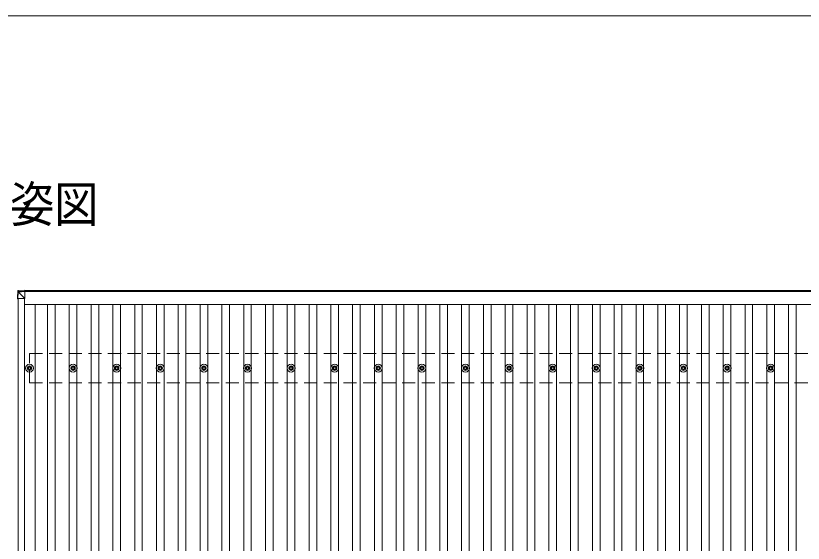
# Model space of a CAD drawing. Units: millimetres at full size, sheet at 1:50; details may follow other scales. Extents: x -14053 to 14053, y -9700 to 9700.
# Drawn here: x -12236 to -8623, y 7279 to 9700 of the extents above; entities that cross this region are included whole.
import ezdxf
from ezdxf.enums import TextEntityAlignment as Align

# ---------------------------------------------------------------- set-up
doc = ezdxf.new("R2010")
doc.units = ezdxf.units.MM
doc.header["$LTSCALE"] = 50
doc.linetypes.add('DASHED1', pattern=[1.8, 1.2, -0.6])
for name, color, linetype, lineweight in [('1-1', 2, 'Continuous', 9), ('1-2', 134, 'Continuous', 9), ('1-3', 5, 'Continuous', 5), ('1-4', 2, 'DASHED1', 9), ('1-5', 6, 'Continuous', 9), ('F-0', 7, 'Continuous', 9)]:
    doc.layers.add(name, color=color, linetype=linetype, lineweight=lineweight)
doc.layers.add('1-7', color=7, linetype='Continuous')
doc.styles.add('ＭＳ ゴシック', font='')
doc.styles.get('ＭＳ ゴシック').set_extended_font_data('MS Gothic')

msp = doc.modelspace()

# ---------------------------------------------------------------- linework, layer by layer
at = {"layer": '1-1'}
for p, q in [((-12194.61, 8438.45), (-4352.39, 8438.45)), ((-4352.39, 8433.85), (-12194.61, 8433.85)), ((-12225.08, 1761.56), (-12225.08, 8402.27)), ((-12196.08, 1761.51), (-12196.08, 8402.22)), ((-12196.08, 8375.02), (-4350.08, 8375.02)), ((-12146.58, 1786.25), (-12146.58, 8375.02))]:
    msp.add_line(p, q, dxfattribs=at)
at = {"layer": '1-2'}
for p, q in [((-12090.58, 1786.25), (-12090.58, 8375.02)), ((-12055.58, 1786.25), (-12055.58, 8375.02)), ((-11990.58, 1786.25), (-11990.58, 8375.02)), ((-11955.58, 1786.25), (-11955.58, 8375.02)), ((-11890.58, 1786.25), (-11890.58, 8375.02)), ((-11855.58, 1786.25), (-11855.58, 8375.02)), ((-11790.58, 1786.25), (-11790.58, 8375.02)), ((-11755.58, 1786.25), (-11755.58, 8375.02)), ((-11690.58, 1786.25), (-11690.58, 8375.02)), ((-11655.58, 1786.25), (-11655.58, 8375.02)), ((-11590.58, 1786.25), (-11590.58, 8375.02)), ((-11555.58, 1786.25), (-11555.58, 8375.02)), ((-11490.58, 1786.25), (-11490.58, 8375.02)), ((-11455.58, 1786.25), (-11455.58, 8375.02)), ((-11390.58, 1786.25), (-11390.58, 8375.02)), ((-11355.58, 1786.25), (-11355.58, 8375.02)), ((-11290.58, 1786.25), (-11290.58, 8375.02)), ((-11255.58, 1786.25), (-11255.58, 8375.02)), ((-11190.58, 1786.25), (-11190.58, 8375.02)), ((-11155.58, 1786.25), (-11155.58, 8375.02)), ((-11090.58, 1786.25), (-11090.58, 8375.02)), ((-11055.58, 1786.25), (-11055.58, 8375.02)), ((-10990.58, 1786.25), (-10990.58, 8375.02)), ((-10955.58, 1786.25), (-10955.58, 8375.02)), ((-10890.58, 1786.25), (-10890.58, 8375.02)), ((-10855.58, 1786.25), (-10855.58, 8375.02)), ((-10790.58, 1786.25), (-10790.58, 8375.02)), ((-10755.58, 1786.25), (-10755.58, 8375.02)), ((-10690.58, 1786.25), (-10690.58, 8375.02)), ((-10655.58, 1786.25), (-10655.58, 8375.02)), ((-10590.58, 1786.25), (-10590.58, 8375.02)), ((-10555.58, 1786.25), (-10555.58, 8375.02)), ((-10490.58, 1786.25), (-10490.58, 8375.02)), ((-10455.58, 1786.25), (-10455.58, 8375.02)), ((-10390.58, 1786.25), (-10390.58, 8375.02)), ((-10355.58, 1786.25), (-10355.58, 8375.02)), ((-10290.58, 1786.25), (-10290.58, 8375.02)), ((-10255.58, 1786.25), (-10255.58, 8375.02)), ((-10190.58, 1786.25), (-10190.58, 8375.02)), ((-10155.58, 1786.25), (-10155.58, 8375.02)), ((-10090.58, 1786.25), (-10090.58, 8375.02)), ((-10055.58, 1786.25), (-10055.58, 8375.02)), ((-9990.58, 1786.25), (-9990.58, 8375.02)), ((-9955.58, 1786.25), (-9955.58, 8375.02)), ((-9890.58, 1786.25), (-9890.58, 8375.02)), ((-9855.58, 1786.25), (-9855.58, 8375.02)), ((-9790.58, 1786.25), (-9790.58, 8375.02)), ((-9755.58, 1786.25), (-9755.58, 8375.02)), ((-9690.58, 1786.25), (-9690.58, 8375.02)), ((-9655.58, 1786.25), (-9655.58, 8375.02)), ((-9590.58, 1786.25), (-9590.58, 8375.02)), ((-9555.58, 1786.25), (-9555.58, 8375.02)), ((-9490.58, 1786.25), (-9490.58, 8375.02)), ((-9455.58, 1786.25), (-9455.58, 8375.02)), ((-9390.58, 1786.25), (-9390.58, 8375.02)), ((-9355.58, 1786.25), (-9355.58, 8375.02)), ((-9290.58, 1786.25), (-9290.58, 8375.02)), ((-9255.58, 1786.25), (-9255.58, 8375.02)), ((-9190.58, 1786.25), (-9190.58, 8375.02)), ((-9155.58, 1786.25), (-9155.58, 8375.02)), ((-9090.58, 1786.25), (-9090.58, 8375.02)), ((-9055.58, 1786.25), (-9055.58, 8375.02)), ((-8990.58, 1786.25), (-8990.58, 8375.02)), ((-8955.58, 1786.25), (-8955.58, 8375.02)), ((-8890.58, 1786.25), (-8890.58, 8375.02)), ((-8855.58, 1786.25), (-8855.58, 8375.02)), ((-8790.58, 1786.25), (-8790.58, 8375.02)), ((-8755.58, 1786.25), (-8755.58, 8375.02)), ((-8690.58, 1786.25), (-8690.58, 8375.02)), ((-8655.58, 1786.25), (-8655.58, 8375.02))]:
    msp.add_line(p, q, dxfattribs=at)
at = {"layer": '1-3'}
for p, q in [((-12174.83, 8092.83), (-12174.83, 8088.42)), ((-12171.33, 8092.83), (-12171.33, 8088.42)), ((-11974.83, 8092.83), (-11974.83, 8088.42)), ((-11971.33, 8092.83), (-11971.33, 8088.42)), ((-11774.83, 8092.83), (-11774.83, 8088.42)), ((-11771.33, 8092.83), (-11771.33, 8088.42)), ((-11574.83, 8092.83), (-11574.83, 8088.42)), ((-11571.33, 8092.83), (-11571.33, 8088.42)), ((-11374.83, 8092.83), (-11374.83, 8088.42)), ((-11371.33, 8092.83), (-11371.33, 8088.42)), ((-11174.83, 8092.83), (-11174.83, 8088.42)), ((-11171.33, 8092.83), (-11171.33, 8088.42)), ((-10974.83, 8092.83), (-10974.83, 8088.42)), ((-10971.33, 8092.83), (-10971.33, 8088.42)), ((-10774.83, 8092.83), (-10774.83, 8088.42)), ((-10771.33, 8092.83), (-10771.33, 8088.42)), ((-10574.83, 8092.83), (-10574.83, 8088.42)), ((-10571.33, 8092.83), (-10571.33, 8088.42)), ((-10374.83, 8092.83), (-10374.83, 8088.42)), ((-10371.33, 8092.83), (-10371.33, 8088.42)), ((-10174.83, 8092.83), (-10174.83, 8088.42)), ((-10171.33, 8092.83), (-10171.33, 8088.42)), ((-9974.83, 8092.83), (-9974.83, 8088.42)), ((-9971.33, 8092.83), (-9971.33, 8088.42)), ((-9774.83, 8092.83), (-9774.83, 8088.42)), ((-9771.33, 8092.83), (-9771.33, 8088.42)), ((-9574.83, 8092.83), (-9574.83, 8088.42)), ((-9571.33, 8092.83), (-9571.33, 8088.42)), ((-9374.83, 8092.83), (-9374.83, 8088.42)), ((-9371.33, 8092.83), (-9371.33, 8088.42)), ((-9174.83, 8092.83), (-9174.83, 8088.42)), ((-9171.33, 8092.83), (-9171.33, 8088.42)), ((-8974.83, 8092.83), (-8974.83, 8088.42)), ((-8971.33, 8092.83), (-8971.33, 8088.42)), ((-8774.83, 8092.83), (-8774.83, 8088.42)), ((-8771.33, 8092.83), (-8771.33, 8088.42)), ((-12183.08, 8084.58), (-12178.67, 8084.58)), ((-12183.08, 8081.08), (-12178.67, 8081.08)), ((-12174.83, 8077.25), (-12174.83, 8072.84)), ((-12171.33, 8077.25), (-12171.33, 8072.84)), ((-12167.5, 8084.58), (-12163.09, 8084.58)), ((-12167.5, 8081.08), (-12163.09, 8081.08)), ((-11983.08, 8084.58), (-11978.67, 8084.58)), ((-11983.08, 8081.08), (-11978.67, 8081.08)), ((-11974.83, 8077.25), (-11974.83, 8072.84)), ((-11971.33, 8077.25), (-11971.33, 8072.84)), ((-11967.5, 8084.58), (-11963.09, 8084.58)), ((-11967.5, 8081.08), (-11963.09, 8081.08)), ((-11783.08, 8084.58), (-11778.67, 8084.58)), ((-11783.08, 8081.08), (-11778.67, 8081.08)), ((-11774.83, 8077.25), (-11774.83, 8072.84)), ((-11771.33, 8077.25), (-11771.33, 8072.84)), ((-11767.5, 8084.58), (-11763.09, 8084.58)), ((-11767.5, 8081.08), (-11763.09, 8081.08)), ((-11583.08, 8084.58), (-11578.67, 8084.58)), ((-11583.08, 8081.08), (-11578.67, 8081.08)), ((-11574.83, 8077.25), (-11574.83, 8072.84)), ((-11571.33, 8077.25), (-11571.33, 8072.84)), ((-11567.5, 8084.58), (-11563.09, 8084.58)), ((-11567.5, 8081.08), (-11563.09, 8081.08)), ((-11383.08, 8084.58), (-11378.67, 8084.58)), ((-11383.08, 8081.08), (-11378.67, 8081.08)), ((-11374.83, 8077.25), (-11374.83, 8072.84)), ((-11371.33, 8077.25), (-11371.33, 8072.84)), ((-11367.5, 8084.58), (-11363.09, 8084.58)), ((-11367.5, 8081.08), (-11363.09, 8081.08)), ((-11183.08, 8084.58), (-11178.67, 8084.58)), ((-11183.08, 8081.08), (-11178.67, 8081.08)), ((-11174.83, 8077.25), (-11174.83, 8072.84)), ((-11171.33, 8077.25), (-11171.33, 8072.84)), ((-11167.5, 8084.58), (-11163.09, 8084.58)), ((-11167.5, 8081.08), (-11163.09, 8081.08)), ((-10983.08, 8084.58), (-10978.67, 8084.58)), ((-10983.08, 8081.08), (-10978.67, 8081.08)), ((-10974.83, 8077.25), (-10974.83, 8072.84)), ((-10971.33, 8077.25), (-10971.33, 8072.84)), ((-10967.5, 8084.58), (-10963.09, 8084.58)), ((-10967.5, 8081.08), (-10963.09, 8081.08)), ((-10783.08, 8084.58), (-10778.67, 8084.58)), ((-10783.08, 8081.08), (-10778.67, 8081.08)), ((-10774.83, 8077.25), (-10774.83, 8072.84)), ((-10771.33, 8077.25), (-10771.33, 8072.84)), ((-10767.5, 8084.58), (-10763.09, 8084.58)), ((-10767.5, 8081.08), (-10763.09, 8081.08)), ((-10583.08, 8084.58), (-10578.67, 8084.58)), ((-10583.08, 8081.08), (-10578.67, 8081.08)), ((-10574.83, 8077.25), (-10574.83, 8072.84)), ((-10571.33, 8077.25), (-10571.33, 8072.84)), ((-10567.5, 8084.58), (-10563.09, 8084.58)), ((-10567.5, 8081.08), (-10563.09, 8081.08)), ((-10383.08, 8084.58), (-10378.67, 8084.58)), ((-10383.08, 8081.08), (-10378.67, 8081.08)), ((-10374.83, 8077.25), (-10374.83, 8072.84)), ((-10371.33, 8077.25), (-10371.33, 8072.84)), ((-10367.5, 8084.58), (-10363.09, 8084.58)), ((-10367.5, 8081.08), (-10363.09, 8081.08)), ((-10183.08, 8084.58), (-10178.67, 8084.58)), ((-10183.08, 8081.08), (-10178.67, 8081.08)), ((-10174.83, 8077.25), (-10174.83, 8072.84)), ((-10171.33, 8077.25), (-10171.33, 8072.84)), ((-10167.5, 8084.58), (-10163.09, 8084.58)), ((-10167.5, 8081.08), (-10163.09, 8081.08)), ((-9983.08, 8084.58), (-9978.67, 8084.58)), ((-9983.08, 8081.08), (-9978.67, 8081.08)), ((-9974.83, 8077.25), (-9974.83, 8072.84)), ((-9971.33, 8077.25), (-9971.33, 8072.84)), ((-9967.5, 8084.58), (-9963.09, 8084.58)), ((-9967.5, 8081.08), (-9963.09, 8081.08)), ((-9783.08, 8084.58), (-9778.67, 8084.58)), ((-9783.08, 8081.08), (-9778.67, 8081.08)), ((-9774.83, 8077.25), (-9774.83, 8072.84)), ((-9771.33, 8077.25), (-9771.33, 8072.84)), ((-9767.5, 8084.58), (-9763.09, 8084.58)), ((-9767.5, 8081.08), (-9763.09, 8081.08)), ((-9583.08, 8084.58), (-9578.67, 8084.58)), ((-9583.08, 8081.08), (-9578.67, 8081.08)), ((-9574.83, 8077.25), (-9574.83, 8072.84)), ((-9571.33, 8077.25), (-9571.33, 8072.84)), ((-9567.5, 8084.58), (-9563.09, 8084.58)), ((-9567.5, 8081.08), (-9563.09, 8081.08)), ((-9383.08, 8084.58), (-9378.67, 8084.58)), ((-9383.08, 8081.08), (-9378.67, 8081.08)), ((-9374.83, 8077.25), (-9374.83, 8072.84)), ((-9371.33, 8077.25), (-9371.33, 8072.84)), ((-9367.5, 8084.58), (-9363.09, 8084.58)), ((-9367.5, 8081.08), (-9363.09, 8081.08)), ((-9183.08, 8084.58), (-9178.67, 8084.58)), ((-9183.08, 8081.08), (-9178.67, 8081.08)), ((-9174.83, 8077.25), (-9174.83, 8072.84)), ((-9171.33, 8077.25), (-9171.33, 8072.84)), ((-9167.5, 8084.58), (-9163.09, 8084.58)), ((-9167.5, 8081.08), (-9163.09, 8081.08)), ((-8983.08, 8084.58), (-8978.67, 8084.58)), ((-8983.08, 8081.08), (-8978.67, 8081.08)), ((-8974.83, 8077.25), (-8974.83, 8072.84)), ((-8971.33, 8077.25), (-8971.33, 8072.84)), ((-8967.5, 8084.58), (-8963.09, 8084.58)), ((-8967.5, 8081.08), (-8963.09, 8081.08)), ((-8783.08, 8084.58), (-8778.67, 8084.58)), ((-8783.08, 8081.08), (-8778.67, 8081.08)), ((-8774.83, 8077.25), (-8774.83, 8072.84)), ((-8771.33, 8077.25), (-8771.33, 8072.84)), ((-8767.5, 8084.58), (-8763.09, 8084.58)), ((-8767.5, 8081.08), (-8763.09, 8081.08))]:
    msp.add_line(p, q, dxfattribs=at)
for centre, radius in [((-12173.08, 8082.83), 18.25), ((-12173.08, 8082.83), 10.15), ((-11973.08, 8082.83), 18.25), ((-11973.08, 8082.83), 10.15), ((-11773.08, 8082.83), 18.25), ((-11773.08, 8082.83), 10.15), ((-11573.08, 8082.83), 18.25), ((-11573.08, 8082.83), 10.15), ((-11373.08, 8082.83), 18.25), ((-11373.08, 8082.83), 10.15), ((-11173.08, 8082.83), 18.25), ((-11173.08, 8082.83), 10.15), ((-10973.08, 8082.83), 18.25), ((-10973.08, 8082.83), 10.15), ((-10773.08, 8082.83), 18.25), ((-10773.08, 8082.83), 10.15), ((-10573.08, 8082.83), 18.25), ((-10573.08, 8082.83), 10.15), ((-10373.08, 8082.83), 18.25), ((-10373.08, 8082.83), 10.15), ((-10173.08, 8082.83), 18.25), ((-10173.08, 8082.83), 10.15), ((-9973.08, 8082.83), 18.25), ((-9973.08, 8082.83), 10.15), ((-9773.08, 8082.83), 18.25), ((-9773.08, 8082.83), 10.15), ((-9573.08, 8082.83), 18.25), ((-9573.08, 8082.83), 10.15), ((-9373.08, 8082.83), 18.25), ((-9373.08, 8082.83), 10.15), ((-9173.08, 8082.83), 18.25), ((-9173.08, 8082.83), 10.15), ((-8973.08, 8082.83), 18.25), ((-8973.08, 8082.83), 10.15), ((-8773.08, 8082.83), 18.25), ((-8773.08, 8082.83), 10.15), ((-12173.08, 8082.83), 5.85), ((-12173.08, 8082.83), 5.25), ((-11973.08, 8082.83), 5.85), ((-11973.08, 8082.83), 5.25), ((-11773.08, 8082.83), 5.85), ((-11773.08, 8082.83), 5.25), ((-11573.08, 8082.83), 5.85), ((-11573.08, 8082.83), 5.25), ((-11373.08, 8082.83), 5.85), ((-11373.08, 8082.83), 5.25), ((-11173.08, 8082.83), 5.85), ((-11173.08, 8082.83), 5.25), ((-10973.08, 8082.83), 5.85), ((-10973.08, 8082.83), 5.25), ((-10773.08, 8082.83), 5.85), ((-10773.08, 8082.83), 5.25), ((-10573.08, 8082.83), 5.85), ((-10573.08, 8082.83), 5.25), ((-10373.08, 8082.83), 5.85), ((-10373.08, 8082.83), 5.25), ((-10173.08, 8082.83), 5.85), ((-10173.08, 8082.83), 5.25), ((-9973.08, 8082.83), 5.85), ((-9973.08, 8082.83), 5.25), ((-9773.08, 8082.83), 5.85), ((-9773.08, 8082.83), 5.25), ((-9573.08, 8082.83), 5.85), ((-9573.08, 8082.83), 5.25), ((-9373.08, 8082.83), 5.85), ((-9373.08, 8082.83), 5.25), ((-9173.08, 8082.83), 5.85), ((-9173.08, 8082.83), 5.25), ((-8973.08, 8082.83), 5.85), ((-8973.08, 8082.83), 5.25), ((-8773.08, 8082.83), 5.85), ((-8773.08, 8082.83), 5.25)]:
    msp.add_circle(centre, radius, dxfattribs=at)
at = {"layer": '1-4'}
for p, q in [((-12173.08, 8015.83), (-12173.08, 8149.83)), ((-4373.08, 8149.83), (-12173.08, 8149.83)), ((-4373.08, 8015.83), (-12173.08, 8015.83))]:
    msp.add_line(p, q, dxfattribs=at)
at = {"layer": '1-5'}
for p, q in [((-12227.04, 8436.98), (-12228.91, 8406.5)), ((-12228.91, 8401.68), (-12227.04, 8432.22)), ((-12227.04, 8432.22), (-12227.04, 8436.98)), ((-12194.61, 8440.78), (-12225.17, 8438.85)), ((-12225.17, 8438.85), (-12225.17, 8438.85)), ((-12225.17, 8434.09), (-12194.61, 8435.97)), ((-12194.61, 8434), (-12225.1, 8432.13)), ((-12194.61, 8402.21), (-12225.05, 8432.69)), ((-12194.61, 8440.78), (-12194.61, 8402.21)), ((-12228.91, 8406.5), (-12228.91, 8401.68)), ((-12227.01, 8402.27), (-12194.61, 8402.21))]:
    msp.add_line(p, q, dxfattribs=at)
for points in [[(-12225.05, 8432.04), (-12225.15, 8432.03), (-12227.01, 8401.62)], [(-12194.61, 8440.78), (-12225.17, 8438.85), (-12225.17, 8434.09)]]:
    msp.add_lwpolyline(points, dxfattribs=at)
for centre, radius, start, end in [((-12225.04, 8432.1), 2, 93.48408, 176.48407), ((-12224.82, 8444.95), 12.92, 260.08679, 268.52577), ((-12214.79, 8433.15), 10.42, 174.80664, 186.16183)]:
    msp.add_arc(centre, radius, start, end, dxfattribs=at)
for centre, major_axis, ratio, start_param, end_param in [((-12225.04, 8436.86), (-1.92, -0.56), 0.998105, 4.4898734, 5.9384966), ((-12225.04, 8432.1), (-0.12, 2), 0.02656, 0.0332981, 1.5518323), ((-12189.03, 8434.24), (-36.07, -2.1), 0.055348, 0.0000815, 0.0491486), ((-12226.9, 8401.68), (-2, 0), 0.033268, 0.0000002, 1.5185344)]:
    msp.add_ellipse(centre, major_axis=major_axis, ratio=ratio, start_param=start_param, end_param=end_param, dxfattribs=at)
at = {"layer": 'F-0', "color": 5, "lineweight": 5}
msp.add_line((-14053.43, 9700), (13346.57, 9700), dxfattribs=at)

# ---------------------------------------------------------------- texts
at = {"layer": '1-7', "style": 'ＭＳ ゴシック', "width": 0.9}
msp.add_text('■姿図', height=165, dxfattribs=at).set_placement((-12464.54, 8703.36), align=Align.BOTTOM_LEFT)

doc.saveas('drawing.dxf')
